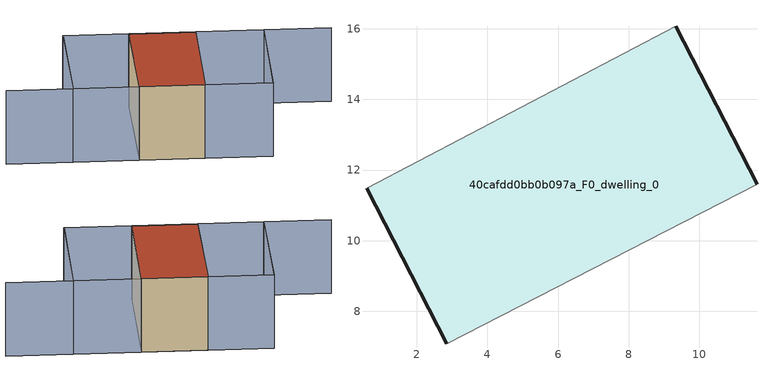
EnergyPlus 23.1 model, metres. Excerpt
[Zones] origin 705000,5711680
40cafdd0bb0b097a_F0_dwelling_0
 floor ground (EU_floor_Construction): 11.63,11.59 9.33,16.07 0.58,11.48 2.85,7.09 z0
 wall outside (EU_wall_Construction): 9.33,16.07 11.63,11.59 / 2.85,7.09 0.58,11.48 z0:6
 wall adiabatic (EU_wall_Construction): 0.58,11.48 9.33,16.07 / 11.63,11.59 2.85,7.09 z0:6
 roof outside (EU_roof_Construction): 9.33,16.07 11.63,11.59 2.85,7.09 0.58,11.48 z6
shading: 7.1,20.41 -1.69,15.89 / -1.69,15.89 -4,20.38 / 5.16,2.58 13.98,7.07 / 13.98,7.07 16.27,2.57 / 2.85,7.09 11.63,11.59 / 11.63,11.59 13.96,7.06 / 13.96,7.06 5.17,2.55 / 5.17,2.55 2.85,7.09 / 9.36,16.08 0.58,11.48 / 0.58,11.48 -1.72,15.87 / -1.72,15.87 7.06,20.47 / 7.06,20.47 9.36,16.08 z0:6
[Building]
EU S2 Campaign: North Axis=0; Terrain=City; Solar Distribution=FullExterior
[Site:Location]
London: Latitude=51.5; Longitude=-0.5; Time Zone=0; Elevation=25
[SizingPeriod:WeatherFileDays]
AnnualSizingPeriod: Begin Month=1; Begin Day of Month=1; End Month=12; End Day of Month=31; Day of Week for Start Day=Monday; Use Weather File Daylight Saving Period=No; Use Weather File Rain and Snow Indicators=No
[MATERIAL]
EU_InternalMass_Material: Roughness=MediumRough; Thickness=0.1; Conductivity=1; Density=1800; Specific Heat=900; Thermal Absorptance=0.9; Solar Absorptance=0.7; Visible Absorptance=0.7
[MATERIAL:NOMASS] Roughness=MediumRough; Thermal Absorptance=0.9; Solar Absorptance=0.7; Visible Absorptance=0.7
Name | Thermal Resistance
EU_wall_NoMass | 0.555556
EU_roof_NoMass | 0.510204
EU_floor_NoMass | 1.68919
[CONSTRUCTION]
EU_wall_Construction: EU_wall_NoMass
EU_roof_Construction: EU_roof_NoMass
EU_floor_Construction: EU_floor_NoMass
EU_InternalMass_Construction: EU_InternalMass_Material
[ZONE]
40cafdd0bb0b097a_F0_dwelling_0: Type=1; Multiplier=1; Ceiling Height=autocalculate; Volume=295.717; Floor Area=autocalculate; Part of Total Floor Area=Yes
[INTERNALMASS]
40cafdd0bb0b097a_F0_dwelling_0_EU_InternalMass: Construction=EU_InternalMass_Construction; Zone or ZoneList=40cafdd0bb0b097a_F0_dwelling_0; Surface Area=49.286
[OTHEREQUIPMENT]
EU_Step8_InternalGain_40cafdd0bb0b097a_F0_dwelling_0_f000: Fuel Type=Electricity; Zone or ZoneList or Space or SpaceList=40cafdd0bb0b097a_F0_dwelling_0; Schedule=EU_Step8_GainSchedule_40cafdd0bb0b097a_F0_dwelling_0_f000; Design Level Calculation Method=Watts/Area; Power per Zone Floor Area=1; Fraction Latent=0; Fraction Radiant=0; Fraction Lost=0; Carbon Dioxide Generation Rate=0; EndUse Subcategory=EU_Step8_InternalGains
[ZONEVENTILATION:DESIGNFLOWRATE]
EU_ConstantAir_40cafdd0bb0b097a_F0_dwelling_0: Zone or ZoneList or Space or SpaceList=40cafdd0bb0b097a_F0_dwelling_0; Schedule=EU_AlwaysOn; Design Flow Rate Calculation Method=AirChanges/Hour; Air Changes per Hour=0.48; Ventilation Type=Natural; Fan Pressure Rise=0; Fan Total Efficiency=1; Constant Term Coefficient=1; Temperature Term Coefficient=0; Velocity Term Coefficient=0; Velocity Squared Term Coefficient=0; Minimum Indoor Temperature=-100; Maximum Indoor Temperature=100; Delta Temperature=-100; Minimum Outdoor Temperature=-100; Maximum Outdoor Temperature=100; Maximum Wind Speed=40
[HVACTEMPLATE:THERMOSTAT]
EU_HeatOnly_40cafdd0bb0b097a_F0_dwelling_0: Constant Heating Setpoint=20; Constant Cooling Setpoint=50
[HVACTEMPLATE:ZONE:IDEALLOADSAIRSYSTEM]
40cafdd0bb0b097a_F0_dwelling_0: Template Thermostat=EU_HeatOnly_40cafdd0bb0b097a_F0_dwelling_0; System Availability Schedule=EU_AlwaysOn; Maximum Heating Supply Air Temperature=50; Minimum Cooling Supply Air Temperature=13; Maximum Heating Supply Air Humidity Ratio=0.0156; Minimum Cooling Supply Air Humidity Ratio=0.0077; Heating Limit=NoLimit; Cooling Limit=NoLimit; Heating Availability Schedule=EU_AlwaysOn; Cooling Availability Schedule=EU_CoolingOff; Dehumidification Control Type=ConstantSensibleHeatRatio; Cooling Sensible Heat Ratio=0.7; Dehumidification Setpoint=60; Humidification Control Type=None; Humidification Setpoint=30; Outdoor Air Method=None; Outdoor Air Flow Rate per Person=0.00944; Outdoor Air Flow Rate per Zone Floor Area=0; Outdoor Air Flow Rate per Zone=0; Demand Controlled Ventilation Type=None; Outdoor Air Economizer Type=NoEconomizer; Heat Recovery Type=None; Sensible Heat Recovery Effectiveness=0.7; Latent Heat Recovery Effectiveness=0.65
[SIZING:ZONE]
40cafdd0bb0b097a_F0_dwelling_0: Zone Cooling Design Supply Air Temperature Input Method=SupplyAirTemperature; Zone Cooling Design Supply Air Temperature=13; Zone Heating Design Supply Air Temperature Input Method=SupplyAirTemperature; Zone Heating Design Supply Air Temperature=50; Zone Cooling Design Supply Air Humidity Ratio=0.008; Zone Heating Design Supply Air Humidity Ratio=0.008; Cooling Design Air Flow Method=DesignDay; Cooling Design Air Flow Rate=0; Cooling Minimum Air Flow per Zone Floor Area=0.000762; Cooling Minimum Air Flow=0; Cooling Minimum Air Flow Fraction=0.2; Heating Design Air Flow Method=DesignDay; Heating Design Air Flow Rate=0; Heating Maximum Air Flow per Zone Floor Area=0.002032; Heating Maximum Air Flow=0.141576; Heating Maximum Air Flow Fraction=0.3; Account for Dedicated Outdoor Air System=No; Dedicated Outdoor Air System Control Strategy=NeutralSupplyAir; Dedicated Outdoor Air Low Setpoint Temperature for Design=autosize; Dedicated Outdoor Air High Setpoint Temperature for Design=autosize; Zone Load Sizing Method=Sensible Load Only No Latent Load; Zone Latent Cooling Design Supply Air Humidity Ratio Input Method=HumidityRatioDifference; Zone Cooling Design Supply Air Humidity Ratio Difference=0.005; Zone Latent Heating Design Supply Air Humidity Ratio Input Method=HumidityRatioDifference; Zone Humidification Design Supply Air Humidity Ratio Difference=0.005
[SCHEDULE:CONSTANT]
Name | Hourly Value
EU_AlwaysOn | 1
EU_CoolingOff | 0
[SCHEDULE:FILE]
EU_Step8_GainSchedule_40cafdd0bb0b097a_F0_dwelling_0_f000: File=../../schedules/40cafdd0bb0b097a/40cafdd0bb0b097a_F0_dwelling_0_f000_gain.csv; Column Number=1; Rows to Skip at Top=0; Number of Hours of Data=8760; Column Separator=Comma; Interpolate to Timestep=No; Minutes per Item=60; Adjust Schedule for Daylight Savings=Yes
